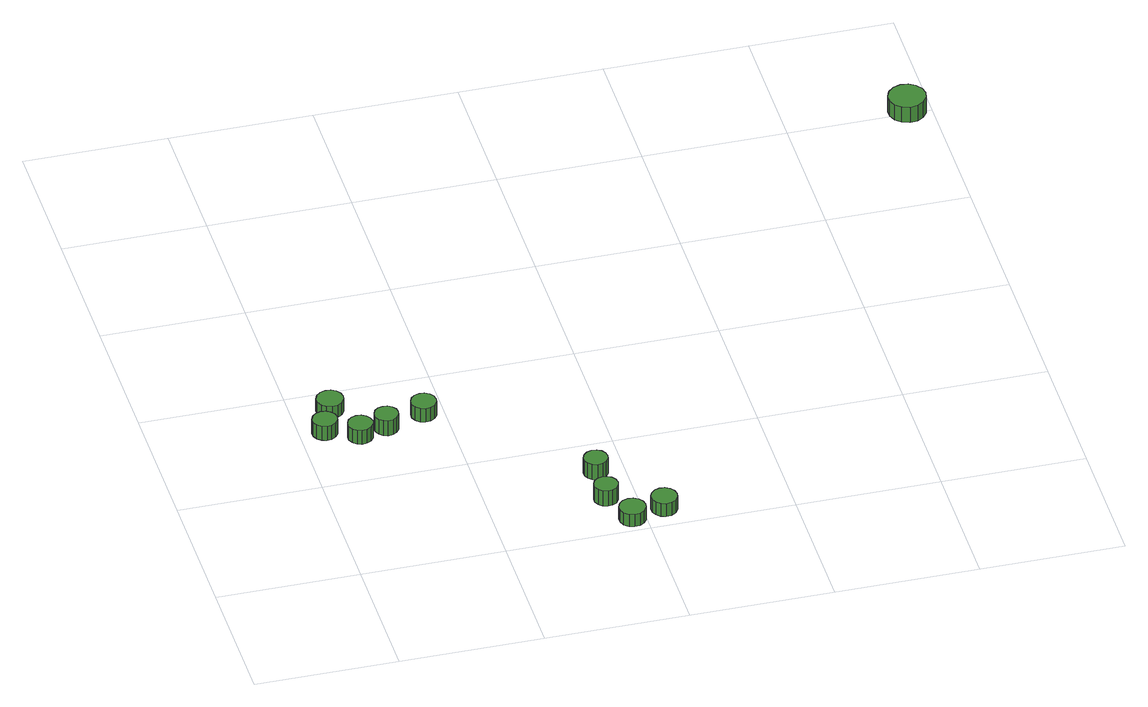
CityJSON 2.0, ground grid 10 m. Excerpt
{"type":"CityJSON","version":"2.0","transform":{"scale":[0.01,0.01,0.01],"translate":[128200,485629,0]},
"CityObjects":{
"tree1":{"type":"SolitaryVegetationObject","attributes":{"function":"something"},"geometry":[{"type":"MultiSurface","lod":"1","boundaries":[[[0,1,2,3,4,5,6,7,8,9,10,11,12,13,14]],[[15,16,17,18,19,20,21,22,23,24,25,26,27,28,29]],[[0,29,28,1]],[[1,28,27,2]],[[2,27,26,3]],[[3,26,25,4]],[[4,25,24,5]],[[5,24,23,6]],[[6,23,22,7]],[[7,22,21,8]],[[8,21,20,9]],[[9,20,19,10]],[[10,19,18,11]],[[11,18,17,12]],[[12,17,16,13]],[[13,16,15,14]],[[14,15,29,0]]]}]},
"tree2":{"type":"SolitaryVegetationObject","attributes":{"function":"something"},"geometry":[{"type":"MultiSurface","lod":"1","boundaries":[[[30,31,32,33,34,35,36,37,38,39,40,41,42,43,44]],[[45,46,47,48,49,50,51,52,53,54,55,56,57,58,59]],[[30,59,58,31]],[[31,58,57,32]],[[32,57,56,33]],[[33,56,55,34]],[[34,55,54,35]],[[35,54,53,36]],[[36,53,52,37]],[[37,52,51,38]],[[38,51,50,39]],[[39,50,49,40]],[[40,49,48,41]],[[41,48,47,42]],[[42,47,46,43]],[[43,46,45,44]],[[44,45,59,30]]]}]},
"tree3":{"type":"SolitaryVegetationObject","attributes":{"function":"something"},"geometry":[{"type":"MultiSurface","lod":"1","boundaries":[[[60,61,62,63,64,65,66,67,68,69,70,71,72,73,74]],[[75,76,77,78,79,80,81,82,83,84,85,86,87,88,89]],[[60,89,88,61]],[[61,88,87,62]],[[62,87,86,63]],[[63,86,85,64]],[[64,85,84,65]],[[65,84,83,66]],[[66,83,82,67]],[[67,82,81,68]],[[68,81,80,69]],[[69,80,79,70]],[[70,79,78,71]],[[71,78,77,72]],[[72,77,76,73]],[[73,76,75,74]],[[74,75,89,60]]]}]},
"tree4":{"type":"SolitaryVegetationObject","attributes":{"function":"something"},"geometry":[{"type":"MultiSurface","lod":"1","boundaries":[[[90,91,92,93,94,95,96,97,98,99,100,101,102,103,104]],[[105,106,107,108,109,110,111,112,113,114,115,116,117,118,119]],[[90,119,118,91]],[[91,118,117,92]],[[92,117,116,93]],[[93,116,115,94]],[[94,115,114,95]],[[95,114,113,96]],[[96,113,112,97]],[[97,112,111,98]],[[98,111,110,99]],[[99,110,109,100]],[[100,109,108,101]],[[101,108,107,102]],[[102,107,106,103]],[[103,106,105,104]],[[104,105,119,90]]]}]},
"tree5":{"type":"SolitaryVegetationObject","attributes":{"function":"something"},"geometry":[{"type":"MultiSurface","lod":"1","boundaries":[[[120,121,122,123,124,125,126,127,128,129,130,131,132,133,134]],[[135,136,137,138,139,140,141,142,143,144,145,146,147,148,149]],[[120,149,148,121]],[[121,148,147,122]],[[122,147,146,123]],[[123,146,145,124]],[[124,145,144,125]],[[125,144,143,126]],[[126,143,142,127]],[[127,142,141,128]],[[128,141,140,129]],[[129,140,139,130]],[[130,139,138,131]],[[131,138,137,132]],[[132,137,136,133]],[[133,136,135,134]],[[134,135,149,120]]]}]},
"tree6":{"type":"SolitaryVegetationObject","attributes":{"function":"something"},"geometry":[{"type":"MultiSurface","lod":"1","boundaries":[[[150,151,152,153,154,155,156,157,158,159,160,161,162,163,164]],[[165,166,167,168,169,170,171,172,173,174,175,176,177,178,179]],[[150,179,178,151]],[[151,178,177,152]],[[152,177,176,153]],[[153,176,175,154]],[[154,175,174,155]],[[155,174,173,156]],[[156,173,172,157]],[[157,172,171,158]],[[158,171,170,159]],[[159,170,169,160]],[[160,169,168,161]],[[161,168,167,162]],[[162,167,166,163]],[[163,166,165,164]],[[164,165,179,150]]]}]},
"tree7":{"type":"SolitaryVegetationObject","attributes":{"function":"something"},"geometry":[{"type":"MultiSurface","lod":"1","boundaries":[[[180,181,182,183,184,185,186,187,188,189,190,191,192,193,194]],[[195,196,197,198,199,200,201,202,203,204,205,206,207,208,209]],[[180,209,208,181]],[[181,208,207,182]],[[182,207,206,183]],[[183,206,205,184]],[[184,205,204,185]],[[185,204,203,186]],[[186,203,202,187]],[[187,202,201,188]],[[188,201,200,189]],[[189,200,199,190]],[[190,199,198,191]],[[191,198,197,192]],[[192,197,196,193]],[[193,196,195,194]],[[194,195,209,180]]]}]},
"tree8":{"type":"SolitaryVegetationObject","attributes":{"function":"something"},"geometry":[{"type":"MultiSurface","lod":"1","boundaries":[[[210,211,212,213,214,215,216,217,218,219,220,221,222,223,224]],[[225,226,227,228,229,230,231,232,233,234,235,236,237,238,239]],[[210,239,238,211]],[[211,238,237,212]],[[212,237,236,213]],[[213,236,235,214]],[[214,235,234,215]],[[215,234,233,216]],[[216,233,232,217]],[[217,232,231,218]],[[218,231,230,219]],[[219,230,229,220]],[[220,229,228,221]],[[221,228,227,222]],[[222,227,226,223]],[[223,226,225,224]],[[224,225,239,210]]]}]},
"tree9":{"type":"SolitaryVegetationObject","attributes":{"function":"something"},"geometry":[{"type":"MultiSurface","lod":"1","boundaries":[[[240,241,242,243,244,245,246,247,248,249,250,251,252,253,254]],[[255,256,257,258,259,260,261,262,263,264,265,266,267,268,269]],[[240,269,268,241]],[[241,268,267,242]],[[242,267,266,243]],[[243,266,265,244]],[[244,265,264,245]],[[245,264,263,246]],[[246,263,262,247]],[[247,262,261,248]],[[248,261,260,249]],[[249,260,259,250]],[[250,259,258,251]],[[251,258,257,252]],[[252,257,256,253]],[[253,256,255,254]],[[254,255,269,240]]]}]},
"tree10":{"type":"SolitaryVegetationObject","attributes":{"function":"something"},"geometry":[{"type":"MultiSurface","lod":"1","boundaries":[[[270,271,272,273,274,275,276,277,278,279,280,281,282,283,284]],[[285,286,287,288,289,290,291,292,293,294,295,296,297,298,299]],[[270,299,298,271]],[[271,298,297,272]],[[272,297,296,273]],[[273,296,295,274]],[[274,295,294,275]],[[275,294,293,276]],[[276,293,292,277]],[[277,292,291,278]],[[278,291,290,279]],[[279,290,289,280]],[[280,289,288,281]],[[281,288,287,282]],[[282,287,286,283]],[[283,286,285,284]],[[284,285,299,270]]]}]}
},
"vertices":[
[258,1578,141],[251,1613,141],[229,1642,141],[198,1660,141],[163,1664,141],[129,1652,141],[102,1628,141],[87,1596,141],[87,1560,141],[102,1527,141],[129,1503,141],[163,1492,141],[198,1496,141],[229,1514,141],[251,1543,141],[251,1543,26],[229,1514,26],[198,1496,26],[163,1492,26],[129,1503,26],[102,1527,26],[87,1560,26],[87,1596,26],[102,1628,26],[129,1652,26],[163,1664,26],[198,1660,26],[229,1642,26],[251,1613,26],[258,1578,26],
[361,1811,125],[353,1849,125],[331,1880,125],[297,1899,125],[259,1903,125],[222,1891,125],[193,1866,125],[177,1830,125],[177,1792,125],[193,1756,125],[222,1730,125],[259,1718,125],[297,1722,125],[331,1742,125],[353,1773,125],[353,1773,25],[331,1742,25],[297,1722,25],[259,1718,25],[222,1730,25],[193,1756,25],[177,1792,25],[177,1830,25],[193,1866,25],[222,1891,25],[259,1903,25],[297,1899,25],[331,1880,25],[353,1849,25],[361,1811,25],
[476,1476,140],[468,1512,140],[447,1541,140],[416,1559,140],[380,1563,140],[346,1551,140],[319,1527,140],[305,1494,140],[305,1458,140],[319,1426,140],[346,1401,140],[380,1390,140],[416,1394,140],[447,1412,140],[468,1441,140],[468,1441,26],[447,1412,26],[416,1394,26],[380,1390,26],[346,1401,26],[319,1426,26],[305,1458,26],[305,1494,26],[319,1527,26],[346,1551,26],[380,1563,26],[416,1559,26],[447,1541,26],[468,1512,26],[476,1476,26],
[663,1520,150],[656,1554,150],[636,1582,150],[606,1599,150],[572,1602,150],[539,1592,150],[513,1569,150],[499,1537,150],[499,1503,150],[513,1471,150],[539,1448,150],[572,1437,150],[606,1441,150],[636,1458,150],[656,1486,150],[656,1486,26],[636,1458,26],[606,1441,26],[572,1437,26],[539,1448,26],[513,1471,26],[499,1503,26],[499,1537,26],[513,1569,26],[539,1592,26],[572,1602,26],[606,1599,26],[636,1582,26],[656,1554,26],[663,1520,26],
[948,1607,137],[940,1643,137],[919,1673,137],[887,1691,137],[851,1695,137],[816,1684,137],[789,1659,137],[774,1626,137],[774,1589,137],[789,1556,137],[816,1531,137],[851,1520,137],[887,1524,137],[919,1542,137],[940,1572,137],[940,1572,26],[919,1542,26],[887,1524,26],[851,1520,26],[816,1531,26],[789,1556,26],[774,1589,26],[774,1626,26],[789,1659,26],[816,1684,26],[851,1695,26],[887,1691,26],[919,1673,26],[940,1643,26],[948,1607,26],
[1877,390,151],[1869,423,151],[1849,451,151],[1819,469,151],[1785,472,151],[1752,462,151],[1726,438,151],[1712,407,151],[1712,372,151],[1726,341,151],[1752,318,151],[1785,307,151],[1819,310,151],[1849,328,151],[1869,356,151],[1869,356,26],[1849,328,26],[1819,310,26],[1785,307,26],[1752,318,26],[1726,341,26],[1712,372,26],[1712,407,26],[1726,438,26],[1752,462,26],[1785,472,26],[1819,469,26],[1849,451,26],[1869,423,26],[1877,390,26],
[2000,133,127],[1992,171,127],[1970,202,127],[1936,221,127],[1898,225,127],[1862,213,127],[1833,187,127],[1818,152,127],[1818,114,127],[1833,79,127],[1862,53,127],[1898,41,127],[1936,45,127],[1970,64,127],[1992,95,127],[1992,95,26],[1970,64,26],[1936,45,26],[1898,41,26],[1862,53,26],[1833,79,26],[1818,114,26],[1818,152,26],[1833,187,26],[1862,213,26],[1898,225,26],[1936,221,26],[1970,202,26],[1992,171,26],[2000,133,26],
[1885,690,151],[1878,724,151],[1858,752,151],[1828,769,151],[1793,773,151],[1760,762,151],[1735,739,151],[1721,707,151],[1721,673,151],[1735,641,151],[1760,618,151],[1793,607,151],[1828,611,151],[1858,628,151],[1878,656,151],[1878,656,26],[1858,628,26],[1828,611,26],[1793,607,26],[1760,618,26],[1735,641,26],[1721,673,26],[1721,707,26],[1735,739,26],[1760,762,26],[1793,773,26],[1828,769,26],[1858,752,26],[1878,724,26],[1885,690,26],
[2230,187,131],[2223,224,131],[2200,255,131],[2168,274,131],[2130,277,131],[2095,266,131],[2067,241,131],[2051,206,131],[2051,169,131],[2067,134,131],[2095,109,131],[2130,97,131],[2168,101,131],[2200,120,131],[2223,151,131],[2223,151,26],[2200,120,26],[2168,101,26],[2130,97,26],[2095,109,26],[2067,134,26],[2051,169,26],[2051,206,26],[2067,241,26],[2095,266,26],[2130,277,26],[2168,274,26],[2200,255,26],[2223,224,26],[2230,187,26],
[4933,3912,246],[4922,3964,246],[4890,4008,246],[4843,4035,246],[4790,4041,246],[4738,4024,246],[4698,3988,246],[4676,3938,246],[4676,3885,246],[4698,3835,246],[4738,3799,246],[4790,3782,246],[4843,3788,246],[4890,3815,246],[4922,3859,246],[4922,3859,119],[4890,3815,119],[4843,3788,119],[4790,3782,119],[4738,3799,119],[4698,3835,119],[4676,3885,119],[4676,3938,119],[4698,3988,119],[4738,4024,119],[4790,4041,119],[4843,4035,119],[4890,4008,119],[4922,3964,119],[4933,3912,119]
]}
